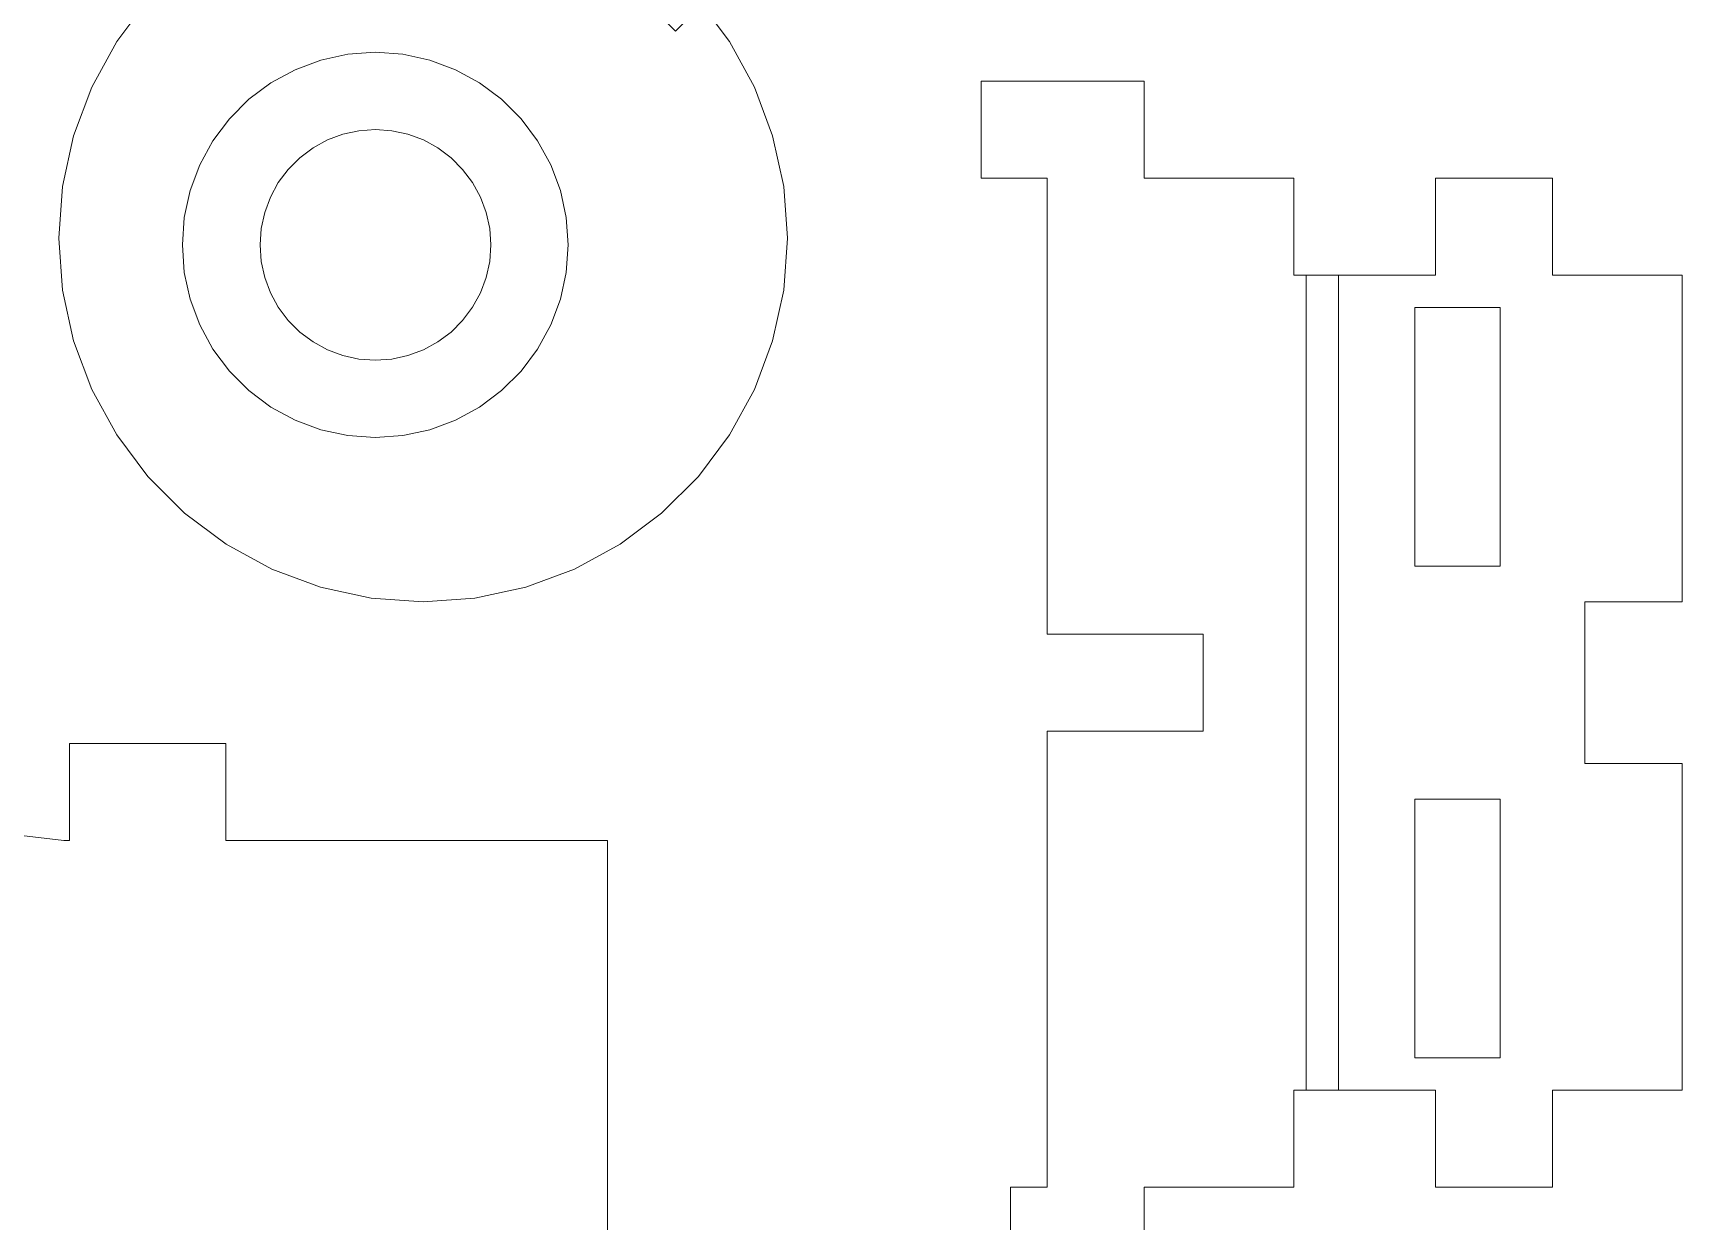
# Model space of a CAD drawing. Header units: millimetres. Extents: x -131 to 131, y -103 to 103.
# Drawn here: x 79.3 to 130.2, y -57.9 to -21.2 of the extents above; entities that cross this region are included whole.
import ezdxf

# ---------------------------------------------------------------- set-up
doc = ezdxf.new("R2010")
doc.units = ezdxf.units.MM
doc.header["$MEASUREMENT"] = 0
doc.layers.add('Camada 1', color=7, linetype='Continuous')

msp = doc.modelspace()

# ---------------------------------------------------------------- linework, layer by layer
at = {"layer": 'Camada 1', "color": 250, "lineweight": 20}
for points, knots in [([(100.7972, -21.4626), (100.7972, -21.4626), (101.567, -22.8709), (101.567, -22.8709), (101.567, -22.8709), (101.567, -22.8709), (102.1283, -24.3744), (102.1283, -24.3744), (102.1283, -24.3744), (102.1283, -24.3744), (102.4698, -25.9425), (102.4698, -25.9425), (102.4698, -25.9425), (102.4698, -25.9425), (102.5844, -27.5431), (102.5844, -27.5431), (102.5844, -27.5431), (102.5844, -27.5431), (102.4698, -29.1436), (102.4698, -29.1436), (102.4698, -29.1436), (102.4698, -29.1436), (102.1283, -30.7117), (102.1283, -30.7117), (102.1283, -30.7117), (102.1283, -30.7117), (101.567, -32.2153), (101.567, -32.2153), (101.567, -32.2153), (101.567, -32.2153), (100.7972, -33.6235), (100.7972, -33.6235), (100.7972, -33.6235), (100.7972, -33.6235), (99.8345, -34.908), (99.8345, -34.908), (99.8345, -34.908), (99.8345, -34.908), (98.6989, -36.0429), (98.6989, -36.0429), (98.6989, -36.0429), (98.6989, -36.0429), (97.4127, -37.0046), (97.4127, -37.0046), (97.4127, -37.0046), (97.4127, -37.0046), (96.003, -37.7736), (96.003, -37.7736), (96.003, -37.7736), (96.003, -37.7736), (94.498, -38.3342), (94.498, -38.3342), (94.498, -38.3342), (94.498, -38.3342), (92.9285, -38.6753), (92.9285, -38.6753), (92.9285, -38.6753), (92.9285, -38.6753), (91.3262, -38.79), (91.3262, -38.79), (91.3262, -38.79), (91.3262, -38.79), (89.7239, -38.6753), (89.7239, -38.6753), (89.7239, -38.6753), (89.7239, -38.6753), (88.1544, -38.3342), (88.1544, -38.3342), (88.1544, -38.3342), (88.1544, -38.3342), (86.6494, -37.7736), (86.6494, -37.7736), (86.6494, -37.7736), (86.6494, -37.7736), (85.2397, -37.0046), (85.2397, -37.0046), (85.2397, -37.0046), (85.2397, -37.0046), (83.9535, -36.0429), (83.9535, -36.0429), (83.9535, -36.0429), (83.9535, -36.0429), (82.8179, -34.908), (82.8179, -34.908), (82.8179, -34.908), (82.8179, -34.908), (81.8552, -33.6235), (81.8552, -33.6235), (81.8552, -33.6235), (81.8552, -33.6235), (81.0854, -32.2153), (81.0854, -32.2153), (81.0854, -32.2153), (81.0854, -32.2153), (80.5242, -30.7117), (80.5242, -30.7117), (80.5242, -30.7117), (80.5242, -30.7117), (80.1827, -29.1436), (80.1827, -29.1436), (80.1827, -29.1436), (80.1827, -29.1436), (80.068, -27.5431), (80.068, -27.5431), (80.068, -27.5431), (80.068, -27.5431), (80.1827, -25.9425), (80.1827, -25.9425), (80.1827, -25.9425), (80.1827, -25.9425), (80.5242, -24.3744), (80.5242, -24.3744), (80.5242, -24.3744), (80.5242, -24.3744), (81.0854, -22.8709), (81.0854, -22.8709), (81.0854, -22.8709), (81.0854, -22.8709), (81.8552, -21.4626), (81.8552, -21.4626), (81.8552, -21.4626), (81.8552, -21.4626), (82.8179, -20.1778), (82.8179, -20.1778), (82.8179, -20.1778), (82.8179, -20.1778), (83.9535, -19.0432), (83.9535, -19.0432), (83.9535, -19.0432), (83.9535, -19.0432), (85.1861, -18.1218), (85.1861, -18.1218), (85.1861, -18.1218), (85.1861, -18.1218), (85.5721, -19.0443), (85.5721, -19.0443), (85.5721, -19.0443), (85.5721, -19.0443), (88.3396, -17.8865), (88.3396, -17.8865), (88.3396, -17.8865), (88.3396, -17.8865), (87.9039, -16.8451), (87.9039, -16.8451), (87.9039, -16.8451), (87.9039, -16.8451), (88.1544, -16.752), (88.1544, -16.752), (88.1544, -16.752), (88.1544, -16.752), (89.7239, -16.4108), (89.7239, -16.4108), (89.7239, -16.4108), (89.7239, -16.4108), (91.3262, -16.2962), (91.3262, -16.2962), (91.3262, -16.2962), (91.3262, -16.2962), (91.4634, -16.306), (91.4634, -16.306), (91.4634, -16.306), (91.4634, -16.306), (91.2708, -17.2875), (91.2708, -17.2875), (91.2708, -17.2875), (91.2708, -17.2875), (94.2148, -17.865), (94.2148, -17.865), (94.2148, -17.865), (94.2148, -17.865), (94.4356, -16.7382), (94.4356, -16.7382), (94.4356, -16.7382), (94.4356, -16.7382), (94.498, -16.752), (94.498, -16.752), (94.498, -16.752), (94.498, -16.752), (96.003, -17.3125), (96.003, -17.3125), (96.003, -17.3125), (96.003, -17.3125), (97.4127, -18.0816), (97.4127, -18.0816), (97.4127, -18.0816), (97.4127, -18.0816), (97.7178, -18.3095), (97.7178, -18.3095), (97.7178, -18.3095), (97.7178, -18.3095), (97.0095, -19.0154), (97.0095, -19.0154), (97.0095, -19.0154), (97.0095, -19.0154), (99.1268, -21.1405), (99.1268, -21.1405), (99.1268, -21.1405), (99.1268, -21.1405), (99.9449, -20.3252), (99.9449, -20.3252), (99.9449, -20.3252), (99.9449, -20.3252), (100.7972, -21.4626), (100.7972, -21.4626)], [0, 0, 0, 0, 0.0196078, 0.0196078, 0.0196078, 0.0196078, 0.0392157, 0.0392157, 0.0392157, 0.0392157, 0.0588235, 0.0588235, 0.0588235, 0.0588235, 0.0784314, 0.0784314, 0.0784314, 0.0784314, 0.0980392, 0.0980392, 0.0980392, 0.0980392, 0.1176471, 0.1176471, 0.1176471, 0.1176471, 0.1372549, 0.1372549, 0.1372549, 0.1372549, 0.1568627, 0.1568627, 0.1568627, 0.1568627, 0.1764706, 0.1764706, 0.1764706, 0.1764706, 0.1960784, 0.1960784, 0.1960784, 0.1960784, 0.2156863, 0.2156863, 0.2156863, 0.2156863, 0.2352941, 0.2352941, 0.2352941, 0.2352941, 0.254902, 0.254902, 0.254902, 0.254902, 0.2745098, 0.2745098, 0.2745098, 0.2745098, 0.2941176, 0.2941176, 0.2941176, 0.2941176, 0.3137255, 0.3137255, 0.3137255, 0.3137255, 0.3333333, 0.3333333, 0.3333333, 0.3333333, 0.3529412, 0.3529412, 0.3529412, 0.3529412, 0.372549, 0.372549, 0.372549, 0.372549, 0.3921569, 0.3921569, 0.3921569, 0.3921569, 0.4117647, 0.4117647, 0.4117647, 0.4117647, 0.4313725, 0.4313725, 0.4313725, 0.4313725, 0.4509804, 0.4509804, 0.4509804, 0.4509804, 0.4705882, 0.4705882, 0.4705882, 0.4705882, 0.4901961, 0.4901961, 0.4901961, 0.4901961, 0.5098039, 0.5098039, 0.5098039, 0.5098039, 0.5294118, 0.5294118, 0.5294118, 0.5294118, 0.5490196, 0.5490196, 0.5490196, 0.5490196, 0.5686275, 0.5686275, 0.5686275, 0.5686275, 0.5882353, 0.5882353, 0.5882353, 0.5882353, 0.6078431, 0.6078431, 0.6078431, 0.6078431, 0.627451, 0.627451, 0.627451, 0.627451, 0.6470588, 0.6470588, 0.6470588, 0.6470588, 0.6666667, 0.6666667, 0.6666667, 0.6666667, 0.6862745, 0.6862745, 0.6862745, 0.6862745, 0.7058824, 0.7058824, 0.7058824, 0.7058824, 0.7254902, 0.7254902, 0.7254902, 0.7254902, 0.745098, 0.745098, 0.745098, 0.745098, 0.7647059, 0.7647059, 0.7647059, 0.7647059, 0.7843137, 0.7843137, 0.7843137, 0.7843137, 0.8039216, 0.8039216, 0.8039216, 0.8039216, 0.8235294, 0.8235294, 0.8235294, 0.8235294, 0.8431373, 0.8431373, 0.8431373, 0.8431373, 0.8627451, 0.8627451, 0.8627451, 0.8627451, 0.8823529, 0.8823529, 0.8823529, 0.8823529, 0.9019608, 0.9019608, 0.9019608, 0.9019608, 0.9215686, 0.9215686, 0.9215686, 0.9215686, 0.9411765, 0.9411765, 0.9411765, 0.9411765, 0.9607843, 0.9607843, 0.9607843, 0.9607843, 0.9803922, 0.9803922, 0.9803922, 0.9803922, 1, 1, 1, 1]), ([(110.6158, -25.6843), (110.6158, -25.6843), (108.576, -25.6843), (108.576, -25.6843), (108.576, -25.6843), (108.576, -25.6843), (108.576, -22.6843), (108.576, -22.6843), (108.576, -22.6843), (108.576, -22.6843), (113.6158, -22.6843), (113.6158, -22.6843), (113.6158, -22.6843), (113.6158, -22.6843), (113.6158, -25.6843), (113.6158, -25.6843), (113.6158, -25.6843), (113.6158, -25.6843), (118.2358, -25.6843), (118.2358, -25.6843), (118.2358, -25.6843), (118.2358, -25.6843), (118.2358, -28.6843), (118.2358, -28.6843), (118.2358, -28.6843), (118.2358, -28.6843), (118.6157, -28.6843), (118.6157, -28.6843), (118.6157, -28.6843), (118.6157, -28.6843), (118.6157, -53.8843), (118.6157, -53.8843), (118.6157, -53.8843), (118.6157, -53.8843), (118.2358, -53.8843), (118.2358, -53.8843), (118.2358, -53.8843), (118.2358, -53.8843), (118.2358, -56.8843), (118.2358, -56.8843), (118.2358, -56.8843), (118.2358, -56.8843), (113.6158, -56.8843), (113.6158, -56.8843), (113.6158, -56.8843), (113.6158, -56.8843), (113.6158, -59.8843), (113.6158, -59.8843), (113.6158, -59.8843), (113.6158, -59.8843), (109.4833, -59.8843), (109.4833, -59.8843), (109.4833, -59.8843), (109.4833, -59.8843), (109.4833, -56.8843), (109.4833, -56.8843), (109.4833, -56.8843), (109.4833, -56.8843), (110.6158, -56.8843), (110.6158, -56.8843), (110.6158, -56.8843), (110.6158, -56.8843), (110.6158, -42.7841), (110.6158, -42.7841), (110.6158, -42.7841), (110.6158, -42.7841), (115.4396, -42.7841), (115.4396, -42.7841), (115.4396, -42.7841), (115.4396, -42.7841), (115.4396, -39.7841), (115.4396, -39.7841), (115.4396, -39.7841), (115.4396, -39.7841), (110.6158, -39.7841), (110.6158, -39.7841), (110.6158, -39.7841), (110.6158, -39.7841), (110.6158, -25.6843), (110.6158, -25.6843)], [0, 0, 0, 0, 0.05, 0.05, 0.05, 0.05, 0.1, 0.1, 0.1, 0.1, 0.15, 0.15, 0.15, 0.15, 0.2, 0.2, 0.2, 0.2, 0.25, 0.25, 0.25, 0.25, 0.3, 0.3, 0.3, 0.3, 0.35, 0.35, 0.35, 0.35, 0.4, 0.4, 0.4, 0.4, 0.45, 0.45, 0.45, 0.45, 0.5, 0.5, 0.5, 0.5, 0.55, 0.55, 0.55, 0.55, 0.6, 0.6, 0.6, 0.6, 0.65, 0.65, 0.65, 0.65, 0.7, 0.7, 0.7, 0.7, 0.75, 0.75, 0.75, 0.75, 0.8, 0.8, 0.8, 0.8, 0.85, 0.85, 0.85, 0.85, 0.9, 0.9, 0.9, 0.9, 0.95, 0.95, 0.95, 0.95, 1, 1, 1, 1]), ([(127.2351, -43.7843), (127.2351, -43.7843), (130.2351, -43.7843), (130.2351, -43.7843), (130.2351, -43.7843), (130.2351, -43.7843), (130.2351, -53.8843), (130.2351, -53.8843), (130.2351, -53.8843), (130.2351, -53.8843), (126.235, -53.8843), (126.235, -53.8843), (126.235, -53.8843), (126.235, -53.8843), (126.235, -56.8843), (126.235, -56.8843), (126.235, -56.8843), (126.235, -56.8843), (122.6158, -56.8843), (122.6158, -56.8843), (122.6158, -56.8843), (122.6158, -56.8843), (122.6158, -53.8843), (122.6158, -53.8843), (122.6158, -53.8843), (122.6158, -53.8843), (119.6158, -53.8843), (119.6158, -53.8843), (119.6158, -53.8843), (119.6158, -53.8843), (119.6158, -28.6843), (119.6158, -28.6843), (119.6158, -28.6843), (119.6158, -28.6843), (122.6158, -28.6843), (122.6158, -28.6843), (122.6158, -28.6843), (122.6158, -28.6843), (122.6158, -25.6843), (122.6158, -25.6843), (122.6158, -25.6843), (122.6158, -25.6843), (126.235, -25.6843), (126.235, -25.6843), (126.235, -25.6843), (126.235, -25.6843), (126.235, -28.6843), (126.235, -28.6843), (126.235, -28.6843), (126.235, -28.6843), (130.2351, -28.6843), (130.2351, -28.6843), (130.2351, -28.6843), (130.2351, -28.6843), (130.2351, -38.7843), (130.2351, -38.7843), (130.2351, -38.7843), (130.2351, -38.7843), (127.2351, -38.7843), (127.2351, -38.7843), (127.2351, -38.7843), (127.2351, -38.7843), (127.2351, -43.7843), (127.2351, -43.7843)], [0, 0, 0, 0, 0.0625, 0.0625, 0.0625, 0.0625, 0.125, 0.125, 0.125, 0.125, 0.1875, 0.1875, 0.1875, 0.1875, 0.25, 0.25, 0.25, 0.25, 0.3125, 0.3125, 0.3125, 0.3125, 0.375, 0.375, 0.375, 0.375, 0.4375, 0.4375, 0.4375, 0.4375, 0.5, 0.5, 0.5, 0.5, 0.5625, 0.5625, 0.5625, 0.5625, 0.625, 0.625, 0.625, 0.625, 0.6875, 0.6875, 0.6875, 0.6875, 0.75, 0.75, 0.75, 0.75, 0.8125, 0.8125, 0.8125, 0.8125, 0.875, 0.875, 0.875, 0.875, 0.9375, 0.9375, 0.9375, 0.9375, 1, 1, 1, 1]), ([(121.9815, -37.6844), (121.9815, -37.6844), (124.6157, -37.6844), (124.6157, -37.6844), (124.6157, -37.6844), (124.6157, -37.6844), (124.6157, -29.6844), (124.6157, -29.6844), (124.6157, -29.6844), (124.6157, -29.6844), (121.9815, -29.6844), (121.9815, -29.6844), (121.9815, -29.6844), (121.9815, -29.6844), (121.9815, -37.6844), (121.9815, -37.6844)], [0, 0, 0, 0, 0.25, 0.25, 0.25, 0.25, 0.5, 0.5, 0.5, 0.5, 0.75, 0.75, 0.75, 0.75, 1, 1, 1, 1]), ([(97.0208, -95.8842), (97.0208, -95.8842), (85.2253, -95.8842), (85.2253, -95.8842), (85.2253, -95.8842), (85.2253, -95.8842), (85.2253, -98.8843), (85.2253, -98.8843), (85.2253, -98.8843), (85.2253, -98.8843), (80.4014, -98.8843), (80.4014, -98.8843), (80.4014, -98.8843), (80.4014, -98.8843), (80.4014, -95.8842), (80.4014, -95.8842), (80.4014, -95.8842), (80.4014, -95.8842), (80.225, -95.8842), (80.225, -95.8842), (80.225, -95.8842), (80.225, -95.8842), (19.7007, -103.022), (19.7007, -103.022), (19.7007, -103.022), (19.7007, -103.022), (16.7007, -103.022), (16.7007, -103.022), (16.7007, -103.022), (16.7007, -103.022), (16.7007, -98.0221), (16.7007, -98.0221), (16.7007, -98.0221), (16.7007, -98.0221), (19.7007, -98.0221), (19.7007, -98.0221), (19.7007, -98.0221), (19.7007, -98.0221), (19.7007, -44.0234), (19.7007, -44.0234), (19.7007, -44.0234), (19.7007, -44.0234), (16.7007, -44.0234), (16.7007, -44.0234), (16.7007, -44.0234), (16.7007, -44.0234), (16.7007, -39.0232), (16.7007, -39.0232), (16.7007, -39.0232), (16.7007, -39.0232), (19.7007, -39.0232), (19.7007, -39.0232), (19.7007, -39.0232), (19.7007, -39.0232), (80.225, -46.1609), (80.225, -46.1609), (80.225, -46.1609), (80.225, -46.1609), (80.4014, -46.1609), (80.4014, -46.1609), (80.4014, -46.1609), (80.4014, -46.1609), (80.4014, -43.1609), (80.4014, -43.1609), (80.4014, -43.1609), (80.4014, -43.1609), (85.2253, -43.1609), (85.2253, -43.1609), (85.2253, -43.1609), (85.2253, -43.1609), (85.2253, -46.1609), (85.2253, -46.1609), (85.2253, -46.1609), (85.2253, -46.1609), (97.0208, -46.1609), (97.0208, -46.1609), (97.0208, -46.1609), (97.0208, -46.1609), (97.0208, -68.5228), (97.0208, -68.5228), (97.0208, -68.5228), (97.0208, -68.5228), (100.0208, -68.5228), (100.0208, -68.5228), (100.0208, -68.5228), (100.0208, -68.5228), (100.0208, -73.5227), (100.0208, -73.5227), (100.0208, -73.5227), (100.0208, -73.5227), (97.0208, -73.5227), (97.0208, -73.5227), (97.0208, -73.5227), (97.0208, -73.5227), (97.0208, -95.8842), (97.0208, -95.8842)], [0, 0, 0, 0, 0.0416667, 0.0416667, 0.0416667, 0.0416667, 0.0833333, 0.0833333, 0.0833333, 0.0833333, 0.125, 0.125, 0.125, 0.125, 0.1666667, 0.1666667, 0.1666667, 0.1666667, 0.2083333, 0.2083333, 0.2083333, 0.2083333, 0.25, 0.25, 0.25, 0.25, 0.2916667, 0.2916667, 0.2916667, 0.2916667, 0.3333333, 0.3333333, 0.3333333, 0.3333333, 0.375, 0.375, 0.375, 0.375, 0.4166667, 0.4166667, 0.4166667, 0.4166667, 0.4583333, 0.4583333, 0.4583333, 0.4583333, 0.5, 0.5, 0.5, 0.5, 0.5416667, 0.5416667, 0.5416667, 0.5416667, 0.5833333, 0.5833333, 0.5833333, 0.5833333, 0.625, 0.625, 0.625, 0.625, 0.6666667, 0.6666667, 0.6666667, 0.6666667, 0.7083333, 0.7083333, 0.7083333, 0.7083333, 0.75, 0.75, 0.75, 0.75, 0.7916667, 0.7916667, 0.7916667, 0.7916667, 0.8333333, 0.8333333, 0.8333333, 0.8333333, 0.875, 0.875, 0.875, 0.875, 0.9166667, 0.9166667, 0.9166667, 0.9166667, 0.9583333, 0.9583333, 0.9583333, 0.9583333, 1, 1, 1, 1]), ([(121.9815, -44.8842), (121.9815, -44.8842), (121.9815, -52.8842), (121.9815, -52.8842), (121.9815, -52.8842), (121.9815, -52.8842), (124.6157, -52.8842), (124.6157, -52.8842), (124.6157, -52.8842), (124.6157, -52.8842), (124.6157, -44.8842), (124.6157, -44.8842), (124.6157, -44.8842), (124.6157, -44.8842), (121.9815, -44.8842), (121.9815, -44.8842)], [0, 0, 0, 0, 0.25, 0.25, 0.25, 0.25, 0.5, 0.5, 0.5, 0.5, 0.75, 0.75, 0.75, 0.75, 1, 1, 1, 1])]:
    msp.add_open_spline(points, degree=3, knots=knots, dxfattribs=at)
at = {"layer": 'Camada 1', "color": 72, "lineweight": 20}
for points, knots in [([(95.5705, -29.4276), (95.5705, -29.4276), (95.2731, -30.2242), (95.2731, -30.2242), (95.2731, -30.2242), (95.2731, -30.2242), (94.8653, -30.97), (94.8653, -30.97), (94.8653, -30.97), (94.8653, -30.97), (94.3555, -31.6505), (94.3555, -31.6505), (94.3555, -31.6505), (94.3555, -31.6505), (93.7537, -32.2516), (93.7537, -32.2516), (93.7537, -32.2516), (93.7537, -32.2516), (93.0725, -32.761), (93.0725, -32.761), (93.0725, -32.761), (93.0725, -32.761), (92.3256, -33.1685), (92.3256, -33.1685), (92.3256, -33.1685), (92.3256, -33.1685), (91.5287, -33.4655), (91.5287, -33.4655), (91.5287, -33.4655), (91.5287, -33.4655), (90.6972, -33.6461), (90.6972, -33.6461), (90.6972, -33.6461), (90.6972, -33.6461), (89.8484, -33.7068), (89.8484, -33.7068), (89.8484, -33.7068), (89.8484, -33.7068), (88.9996, -33.6461), (88.9996, -33.6461), (88.9996, -33.6461), (88.9996, -33.6461), (88.1682, -33.4655), (88.1682, -33.4655), (88.1682, -33.4655), (88.1682, -33.4655), (87.3709, -33.1685), (87.3709, -33.1685), (87.3709, -33.1685), (87.3709, -33.1685), (86.624, -32.761), (86.624, -32.761), (86.624, -32.761), (86.624, -32.761), (85.9432, -32.2516), (85.9432, -32.2516), (85.9432, -32.2516), (85.9432, -32.2516), (85.3413, -31.6505), (85.3413, -31.6505), (85.3413, -31.6505), (85.3413, -31.6505), (84.8316, -30.97), (84.8316, -30.97), (84.8316, -30.97), (84.8316, -30.97), (84.4238, -30.2242), (84.4238, -30.2242), (84.4238, -30.2242), (84.4238, -30.2242), (84.1264, -29.4276), (84.1264, -29.4276), (84.1264, -29.4276), (84.1264, -29.4276), (83.9454, -28.5972), (83.9454, -28.5972), (83.9454, -28.5972), (83.9454, -28.5972), (83.8847, -27.7491), (83.8847, -27.7491), (83.8847, -27.7491), (83.8847, -27.7491), (83.9454, -26.9014), (83.9454, -26.9014), (83.9454, -26.9014), (83.9454, -26.9014), (84.1264, -26.0706), (84.1264, -26.0706), (84.1264, -26.0706), (84.1264, -26.0706), (84.4238, -25.2744), (84.4238, -25.2744), (84.4238, -25.2744), (84.4238, -25.2744), (84.8316, -24.5282), (84.8316, -24.5282), (84.8316, -24.5282), (84.8316, -24.5282), (85.3413, -23.8477), (85.3413, -23.8477), (85.3413, -23.8477), (85.3413, -23.8477), (85.9432, -23.2466), (85.9432, -23.2466), (85.9432, -23.2466), (85.9432, -23.2466), (86.624, -22.7372), (86.624, -22.7372), (86.624, -22.7372), (86.624, -22.7372), (87.3709, -22.3297), (87.3709, -22.3297), (87.3709, -22.3297), (87.3709, -22.3297), (88.1682, -22.0327), (88.1682, -22.0327), (88.1682, -22.0327), (88.1682, -22.0327), (88.9996, -21.8521), (88.9996, -21.8521), (88.9996, -21.8521), (88.9996, -21.8521), (89.8484, -21.7914), (89.8484, -21.7914), (89.8484, -21.7914), (89.8484, -21.7914), (90.6972, -21.8521), (90.6972, -21.8521), (90.6972, -21.8521), (90.6972, -21.8521), (91.5287, -22.0327), (91.5287, -22.0327), (91.5287, -22.0327), (91.5287, -22.0327), (92.3256, -22.3297), (92.3256, -22.3297), (92.3256, -22.3297), (92.3256, -22.3297), (93.0725, -22.7372), (93.0725, -22.7372), (93.0725, -22.7372), (93.0725, -22.7372), (93.7537, -23.2466), (93.7537, -23.2466), (93.7537, -23.2466), (93.7537, -23.2466), (94.3555, -23.8477), (94.3555, -23.8477), (94.3555, -23.8477), (94.3555, -23.8477), (94.8653, -24.5282), (94.8653, -24.5282), (94.8653, -24.5282), (94.8653, -24.5282), (95.2731, -25.2744), (95.2731, -25.2744), (95.2731, -25.2744), (95.2731, -25.2744), (95.5705, -26.0706), (95.5705, -26.0706), (95.5705, -26.0706), (95.5705, -26.0706), (95.7515, -26.9014), (95.7515, -26.9014), (95.7515, -26.9014), (95.7515, -26.9014), (95.8121, -27.7491), (95.8121, -27.7491), (95.8121, -27.7491), (95.8121, -27.7491), (95.7515, -28.5972), (95.7515, -28.5972), (95.7515, -28.5972), (95.7515, -28.5972), (95.5705, -29.4276), (95.5705, -29.4276)], [0, 0, 0, 0, 0.0227273, 0.0227273, 0.0227273, 0.0227273, 0.0454545, 0.0454545, 0.0454545, 0.0454545, 0.0681818, 0.0681818, 0.0681818, 0.0681818, 0.0909091, 0.0909091, 0.0909091, 0.0909091, 0.1136364, 0.1136364, 0.1136364, 0.1136364, 0.1363636, 0.1363636, 0.1363636, 0.1363636, 0.1590909, 0.1590909, 0.1590909, 0.1590909, 0.1818182, 0.1818182, 0.1818182, 0.1818182, 0.2045455, 0.2045455, 0.2045455, 0.2045455, 0.2272727, 0.2272727, 0.2272727, 0.2272727, 0.25, 0.25, 0.25, 0.25, 0.2727273, 0.2727273, 0.2727273, 0.2727273, 0.2954545, 0.2954545, 0.2954545, 0.2954545, 0.3181818, 0.3181818, 0.3181818, 0.3181818, 0.3409091, 0.3409091, 0.3409091, 0.3409091, 0.3636364, 0.3636364, 0.3636364, 0.3636364, 0.3863636, 0.3863636, 0.3863636, 0.3863636, 0.4090909, 0.4090909, 0.4090909, 0.4090909, 0.4318182, 0.4318182, 0.4318182, 0.4318182, 0.4545455, 0.4545455, 0.4545455, 0.4545455, 0.4772727, 0.4772727, 0.4772727, 0.4772727, 0.5, 0.5, 0.5, 0.5, 0.5227273, 0.5227273, 0.5227273, 0.5227273, 0.5454545, 0.5454545, 0.5454545, 0.5454545, 0.5681818, 0.5681818, 0.5681818, 0.5681818, 0.5909091, 0.5909091, 0.5909091, 0.5909091, 0.6136364, 0.6136364, 0.6136364, 0.6136364, 0.6363636, 0.6363636, 0.6363636, 0.6363636, 0.6590909, 0.6590909, 0.6590909, 0.6590909, 0.6818182, 0.6818182, 0.6818182, 0.6818182, 0.7045455, 0.7045455, 0.7045455, 0.7045455, 0.7272727, 0.7272727, 0.7272727, 0.7272727, 0.75, 0.75, 0.75, 0.75, 0.7727273, 0.7727273, 0.7727273, 0.7727273, 0.7954545, 0.7954545, 0.7954545, 0.7954545, 0.8181818, 0.8181818, 0.8181818, 0.8181818, 0.8409091, 0.8409091, 0.8409091, 0.8409091, 0.8636364, 0.8636364, 0.8636364, 0.8636364, 0.8863636, 0.8863636, 0.8863636, 0.8863636, 0.9090909, 0.9090909, 0.9090909, 0.9090909, 0.9318182, 0.9318182, 0.9318182, 0.9318182, 0.9545455, 0.9545455, 0.9545455, 0.9545455, 0.9772727, 0.9772727, 0.9772727, 0.9772727, 1, 1, 1, 1]), ([(87.9233, -24.748), (87.9233, -24.748), (87.5159, -25.0532), (87.5159, -25.0532), (87.5159, -25.0532), (87.5159, -25.0532), (87.156, -25.413), (87.156, -25.413), (87.156, -25.413), (87.156, -25.413), (86.8509, -25.8205), (86.8509, -25.8205), (86.8509, -25.8205), (86.8509, -25.8205), (86.6068, -26.2671), (86.6068, -26.2671), (86.6068, -26.2671), (86.6068, -26.2671), (86.429, -26.744), (86.429, -26.744), (86.429, -26.744), (86.429, -26.744), (86.321, -27.2414), (86.321, -27.2414), (86.321, -27.2414), (86.321, -27.2414), (86.2847, -27.7491), (86.2847, -27.7491), (86.2847, -27.7491), (86.2847, -27.7491), (86.321, -28.2567), (86.321, -28.2567), (86.321, -28.2567), (86.321, -28.2567), (86.429, -28.7542), (86.429, -28.7542), (86.429, -28.7542), (86.429, -28.7542), (86.6068, -29.2311), (86.6068, -29.2311), (86.6068, -29.2311), (86.6068, -29.2311), (86.8509, -29.6777), (86.8509, -29.6777), (86.8509, -29.6777), (86.8509, -29.6777), (87.156, -30.0852), (87.156, -30.0852), (87.156, -30.0852), (87.156, -30.0852), (87.5159, -30.4454), (87.5159, -30.4454), (87.5159, -30.4454), (87.5159, -30.4454), (87.9233, -30.7502), (87.9233, -30.7502), (87.9233, -30.7502), (87.9233, -30.7502), (88.3699, -30.9943), (88.3699, -30.9943), (88.3699, -30.9943), (88.3699, -30.9943), (88.8469, -31.1721), (88.8469, -31.1721), (88.8469, -31.1721), (88.8469, -31.1721), (89.3443, -31.2804), (89.3443, -31.2804), (89.3443, -31.2804), (89.3443, -31.2804), (89.852, -31.3167), (89.852, -31.3167), (89.852, -31.3167), (89.852, -31.3167), (90.3596, -31.2804), (90.3596, -31.2804), (90.3596, -31.2804), (90.3596, -31.2804), (90.857, -31.1721), (90.857, -31.1721), (90.857, -31.1721), (90.857, -31.1721), (91.334, -30.9943), (91.334, -30.9943), (91.334, -30.9943), (91.334, -30.9943), (91.7806, -30.7502), (91.7806, -30.7502), (91.7806, -30.7502), (91.7806, -30.7502), (92.1881, -30.4454), (92.1881, -30.4454), (92.1881, -30.4454), (92.1881, -30.4454), (92.5482, -30.0852), (92.5482, -30.0852), (92.5482, -30.0852), (92.5482, -30.0852), (92.853, -29.6777), (92.853, -29.6777), (92.853, -29.6777), (92.853, -29.6777), (93.0972, -29.2311), (93.0972, -29.2311), (93.0972, -29.2311), (93.0972, -29.2311), (93.275, -28.7542), (93.275, -28.7542), (93.275, -28.7542), (93.275, -28.7542), (93.3833, -28.2567), (93.3833, -28.2567), (93.3833, -28.2567), (93.3833, -28.2567), (93.4196, -27.7491), (93.4196, -27.7491), (93.4196, -27.7491), (93.4196, -27.7491), (93.3833, -27.2414), (93.3833, -27.2414), (93.3833, -27.2414), (93.3833, -27.2414), (93.275, -26.744), (93.275, -26.744), (93.275, -26.744), (93.275, -26.744), (93.0972, -26.2671), (93.0972, -26.2671), (93.0972, -26.2671), (93.0972, -26.2671), (92.853, -25.8205), (92.853, -25.8205), (92.853, -25.8205), (92.853, -25.8205), (92.5482, -25.413), (92.5482, -25.413), (92.5482, -25.413), (92.5482, -25.413), (92.1881, -25.0532), (92.1881, -25.0532), (92.1881, -25.0532), (92.1881, -25.0532), (91.7806, -24.748), (91.7806, -24.748), (91.7806, -24.748), (91.7806, -24.748), (91.334, -24.5042), (91.334, -24.5042), (91.334, -24.5042), (91.334, -24.5042), (90.857, -24.3261), (90.857, -24.3261), (90.857, -24.3261), (90.857, -24.3261), (90.3596, -24.2181), (90.3596, -24.2181), (90.3596, -24.2181), (90.3596, -24.2181), (89.852, -24.1818), (89.852, -24.1818), (89.852, -24.1818), (89.852, -24.1818), (89.3443, -24.2181), (89.3443, -24.2181), (89.3443, -24.2181), (89.3443, -24.2181), (88.8469, -24.3261), (88.8469, -24.3261), (88.8469, -24.3261), (88.8469, -24.3261), (88.3699, -24.5042), (88.3699, -24.5042), (88.3699, -24.5042), (88.3699, -24.5042), (87.9233, -24.748), (87.9233, -24.748)], [0, 0, 0, 0, 0.0227273, 0.0227273, 0.0227273, 0.0227273, 0.0454545, 0.0454545, 0.0454545, 0.0454545, 0.0681818, 0.0681818, 0.0681818, 0.0681818, 0.0909091, 0.0909091, 0.0909091, 0.0909091, 0.1136364, 0.1136364, 0.1136364, 0.1136364, 0.1363636, 0.1363636, 0.1363636, 0.1363636, 0.1590909, 0.1590909, 0.1590909, 0.1590909, 0.1818182, 0.1818182, 0.1818182, 0.1818182, 0.2045455, 0.2045455, 0.2045455, 0.2045455, 0.2272727, 0.2272727, 0.2272727, 0.2272727, 0.25, 0.25, 0.25, 0.25, 0.2727273, 0.2727273, 0.2727273, 0.2727273, 0.2954545, 0.2954545, 0.2954545, 0.2954545, 0.3181818, 0.3181818, 0.3181818, 0.3181818, 0.3409091, 0.3409091, 0.3409091, 0.3409091, 0.3636364, 0.3636364, 0.3636364, 0.3636364, 0.3863636, 0.3863636, 0.3863636, 0.3863636, 0.4090909, 0.4090909, 0.4090909, 0.4090909, 0.4318182, 0.4318182, 0.4318182, 0.4318182, 0.4545455, 0.4545455, 0.4545455, 0.4545455, 0.4772727, 0.4772727, 0.4772727, 0.4772727, 0.5, 0.5, 0.5, 0.5, 0.5227273, 0.5227273, 0.5227273, 0.5227273, 0.5454545, 0.5454545, 0.5454545, 0.5454545, 0.5681818, 0.5681818, 0.5681818, 0.5681818, 0.5909091, 0.5909091, 0.5909091, 0.5909091, 0.6136364, 0.6136364, 0.6136364, 0.6136364, 0.6363636, 0.6363636, 0.6363636, 0.6363636, 0.6590909, 0.6590909, 0.6590909, 0.6590909, 0.6818182, 0.6818182, 0.6818182, 0.6818182, 0.7045455, 0.7045455, 0.7045455, 0.7045455, 0.7272727, 0.7272727, 0.7272727, 0.7272727, 0.75, 0.75, 0.75, 0.75, 0.7727273, 0.7727273, 0.7727273, 0.7727273, 0.7954545, 0.7954545, 0.7954545, 0.7954545, 0.8181818, 0.8181818, 0.8181818, 0.8181818, 0.8409091, 0.8409091, 0.8409091, 0.8409091, 0.8636364, 0.8636364, 0.8636364, 0.8636364, 0.8863636, 0.8863636, 0.8863636, 0.8863636, 0.9090909, 0.9090909, 0.9090909, 0.9090909, 0.9318182, 0.9318182, 0.9318182, 0.9318182, 0.9545455, 0.9545455, 0.9545455, 0.9545455, 0.9772727, 0.9772727, 0.9772727, 0.9772727, 1, 1, 1, 1]), ([(118.6157, -53.8843), (118.6157, -53.8843), (118.6157, -28.6843), (118.6157, -28.6843), (118.6157, -28.6843), (118.6157, -28.6843), (119.6158, -28.6843), (119.6158, -28.6843), (119.6158, -28.6843), (119.6158, -28.6843), (119.6158, -53.8843), (119.6158, -53.8843), (119.6158, -53.8843), (119.6158, -53.8843), (118.6157, -53.8843), (118.6157, -53.8843)], [0, 0, 0, 0, 0.25, 0.25, 0.25, 0.25, 0.5, 0.5, 0.5, 0.5, 0.75, 0.75, 0.75, 0.75, 1, 1, 1, 1]), ([(124.6157, -37.6844), (124.6157, -37.6844), (121.9815, -37.6844), (121.9815, -37.6844), (121.9815, -37.6844), (121.9815, -37.6844), (121.9815, -29.6844), (121.9815, -29.6844), (121.9815, -29.6844), (121.9815, -29.6844), (124.6157, -29.6844), (124.6157, -29.6844), (124.6157, -29.6844), (124.6157, -29.6844), (124.6157, -37.6844), (124.6157, -37.6844)], [0, 0, 0, 0, 0.25, 0.25, 0.25, 0.25, 0.5, 0.5, 0.5, 0.5, 0.75, 0.75, 0.75, 0.75, 1, 1, 1, 1]), ([(121.9815, -44.8842), (121.9815, -44.8842), (124.6157, -44.8842), (124.6157, -44.8842), (124.6157, -44.8842), (124.6157, -44.8842), (124.6157, -52.8842), (124.6157, -52.8842), (124.6157, -52.8842), (124.6157, -52.8842), (121.9815, -52.8842), (121.9815, -52.8842), (121.9815, -52.8842), (121.9815, -52.8842), (121.9815, -44.8842), (121.9815, -44.8842)], [0, 0, 0, 0, 0.25, 0.25, 0.25, 0.25, 0.5, 0.5, 0.5, 0.5, 0.75, 0.75, 0.75, 0.75, 1, 1, 1, 1])]:
    msp.add_open_spline(points, degree=3, knots=knots, dxfattribs=at)

doc.saveas('drawing.dxf')
